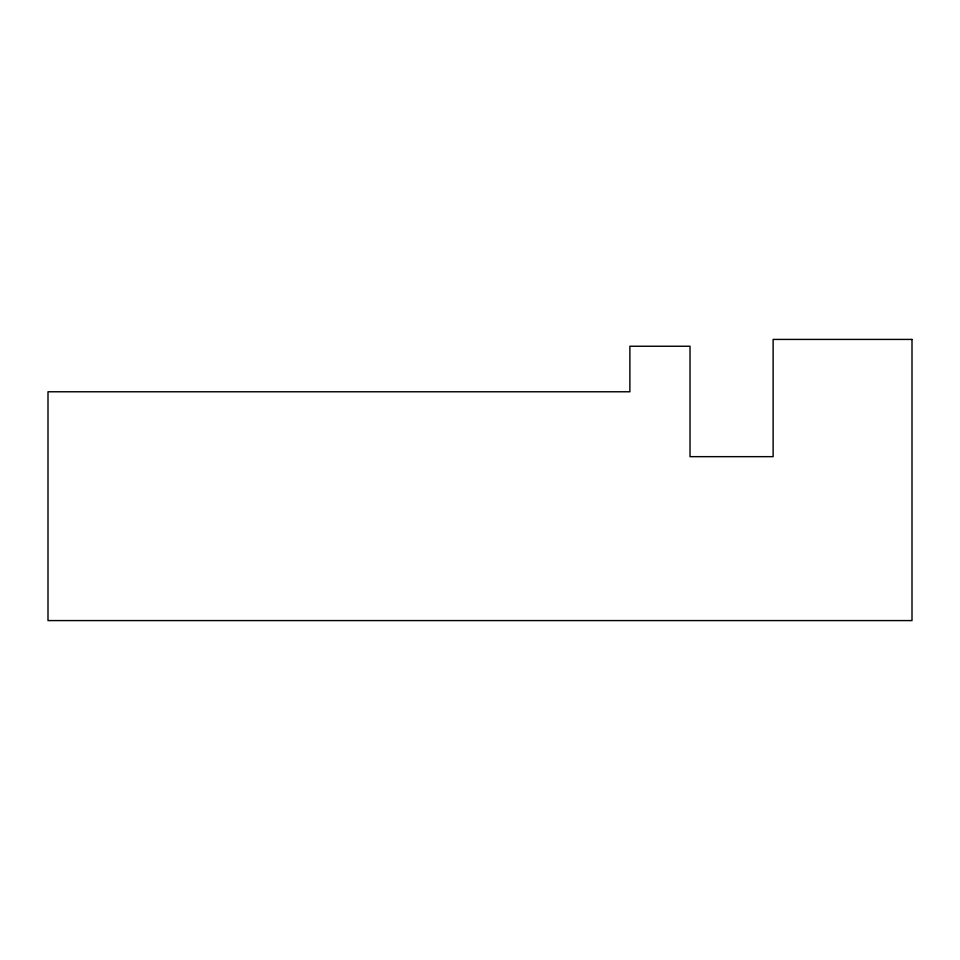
<?xml version="1.0" encoding="UTF-8"?>
<svg xmlns="http://www.w3.org/2000/svg" width="960" height="960" viewBox="0 0 960 960"><rect width="100%" height="100%" fill="white"/><g stroke="black" fill="none" stroke-linecap="round" stroke-linejoin="round"><path stroke-width="1.44" d="M912 339.42L773.124 339.42L773.124 456.66L690.024 456.66L690.024 346.248L629.88 346.248L629.88 391.776L48 391.776L48 620.58L912 620.58L912 339.42"/></g></svg>
